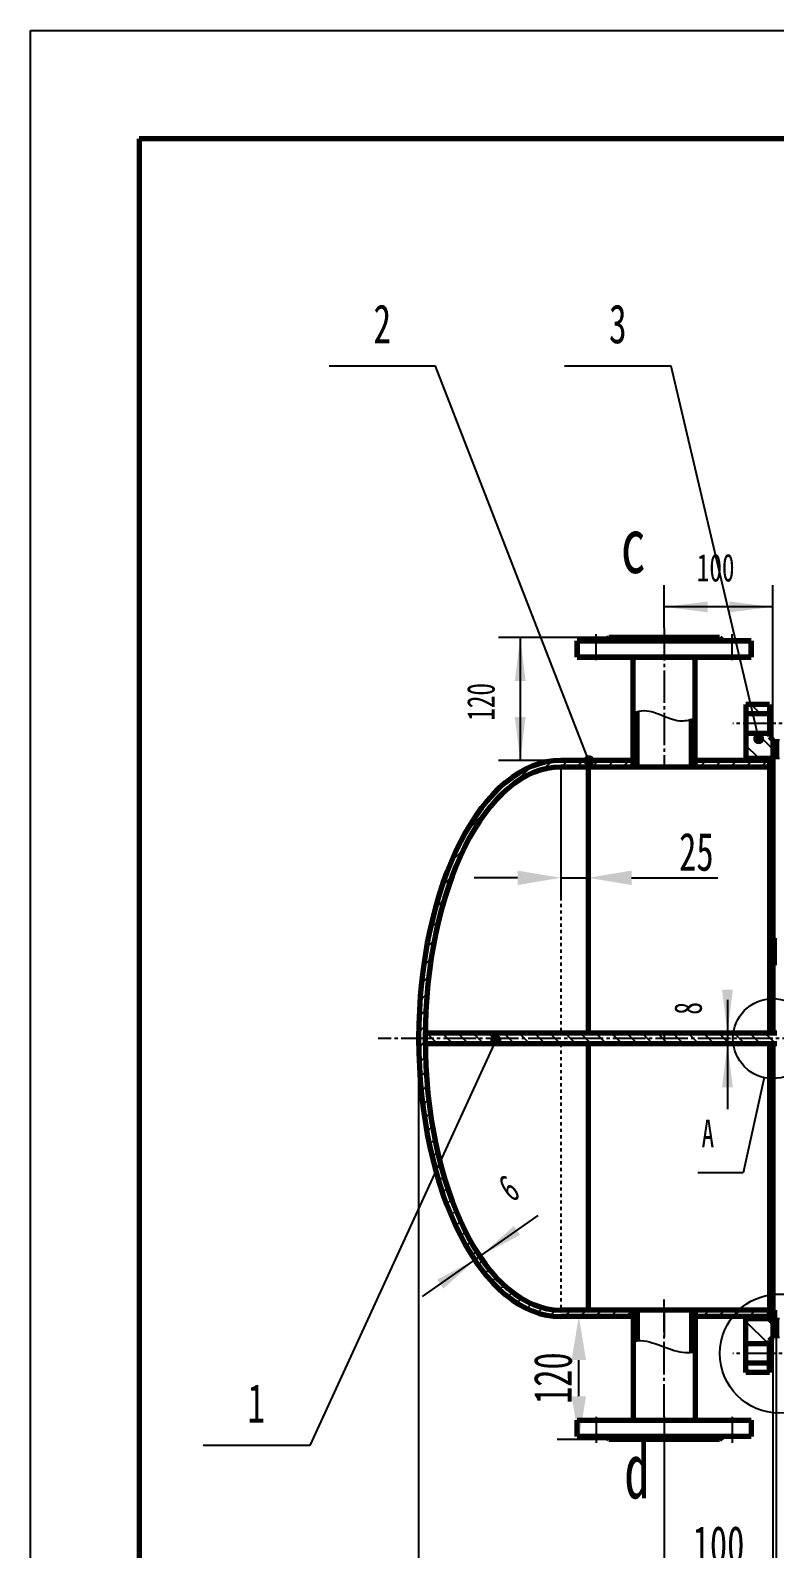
# Model space of a CAD drawing. Header units: millimetres. Extents: x -2970 to 2970, y -2100 to 2100.
# Drawn here: x -2970 to -2285, y 702 to 2100 of the extents above; entities that cross this region are included whole.
import ezdxf

# ---------------------------------------------------------------- set-up
doc = ezdxf.new("R2010")
doc.units = ezdxf.units.MM
doc.linetypes.add('EB_DASH', pattern=[6, 3, -3])
doc.linetypes.add('EB_DASHDOT', pattern=[39, 30, -3, 3, -3])
for name, color, linetype, lineweight in [('CAXA0', 7, 'Continuous', 40), ('CAXA1', 1, 'EB_DASHDOT', 25), ('CAXA3', 7, 'Continuous', 25), ('CAXA4', 3, 'Continuous', 25)]:
    doc.layers.add(name, color=color, linetype=linetype, lineweight=lineweight)
doc.styles.add('UserTxtStyle1', font='', dxfattribs={"width": 0.667})
doc.styles.add('UserTxtStyle11', font='', dxfattribs={"width": 0.667})
doc.styles.add('UserTxtStyle12', font='', dxfattribs={"width": 0.667})
doc.styles.add('UserTxtStyle15', font='', dxfattribs={"width": 0.667})
doc.styles.add('标准', font='', dxfattribs={"width": 0.667})
doc.styles.get('UserTxtStyle1').set_extended_font_data('FangSong_GB2312')
doc.styles.get('UserTxtStyle11').set_extended_font_data('FangSong_GB2312')
doc.styles.get('UserTxtStyle12').set_extended_font_data('FangSong_GB2312')
doc.styles.get('UserTxtStyle15').set_extended_font_data('SimSun')
doc.styles.get('标准').set_extended_font_data('FangSong_GB2312')
doc.dimstyles.new('标准', dxfattribs={"dimscale": 10, "dimtxt": 3.5, "dimasz": 4, "dimexe": 2, "dimexo": 0, "dimtad": 1, "dimdsep": 46, "dimtxsty": '标准', "dimcen": 0, "dimdle": 6, "dimaunit": 1, "dimazin": 2, "dimtfac": 1, "dimtdec": 3, "dimtmove": 0, "dimatfit": 3, "dimfxl": 0, "dimtolj": 1, "dimtzin": 0, "dimarcsym": 0})

# ---------------------------------------------------------------- blocks, each defined once
blk = doc.blocks.new('CAXBLOCK0', base_point=(2870, -2000))
at = {"layer": 'CAXA0', "color": 0, "linetype": 'Continuous', "lineweight": 25}
for p, q in [((-2970, -2100), (-2970, 2100)), ((-2970, 2100), (2970, 2100))]:
    blk.add_line(p, q, dxfattribs=at)
at = {"layer": 'CAXA0', "color": 0, "linetype": 'Continuous', "lineweight": 70}
for p, q in [((-2870, 2000), (-2870, -2000)), ((2870, 2000), (-2870, 2000))]:
    blk.add_line(p, q, dxfattribs=at)
blk = doc.blocks.new('*CAXBLOCK912')
at = {"layer": 'CAXA4', "color": 0, "linetype": 'Continuous', "lineweight": -2}
for p, q in [((-2286.7, 896.8), (-2286.7, 661.5)), ((-2386.7, 823.5), (-2386.7, 661.5)), ((-2326.7, 681.5), (-2346.7, 681.5))]:
    blk.add_line(p, q, dxfattribs=at)
at = {"layer": 'CAXA4', "color": 0, "linetype": 'Continuous'}
for points in [[(-2346.7, 688.2), (-2346.7, 674.9), (-2386.7, 681.5)], [(-2326.7, 688.2), (-2326.7, 674.9), (-2286.7, 681.5)]]:
    blk.add_solid(points, dxfattribs=at)
at = {"layer": 'Defpoints', "color": 0, "linetype": 'Continuous'}
for p in [(-2286.7, 896.8), (-2386.7, 823.5), (-2386.7, 681.5)]:
    blk.add_point(p, dxfattribs=at)
at = {"layer": 'CAXA4', "color": 0, "linetype": 'Continuous', "lineweight": 25, "insert": (-2336.7, 705.3), "char_height": 35, "attachment_point": 5, "style": '标准'}
blk.add_mtext('\\A1;\\fFangSong_GB2312;100', dxfattribs=at)
blk = doc.blocks.new('*CAXBLOCK1922')
at = {"layer": 'CAXA0', "linetype": 'Continuous', "lineweight": 25}
for points in [[(-2386.7, 1569.2), (-2346.7, 1574.2), (-2346.7, 1564.2)], [(-2286.7, 1569.2), (-2326.7, 1574.2), (-2326.7, 1564.2)]]:
    blk.add_hatch(color=0, dxfattribs=at).paths.add_polyline_path(points, flags=0)
at = {"layer": 'CAXA0', "color": 0, "linetype": 'Continuous', "lineweight": 25}
for p, q in [((-2386.7, 1549.8), (-2386.7, 1589.2)), ((-2286.7, 1446.8), (-2286.7, 1589.2)), ((-2286.7, 1569.2), (-2386.7, 1569.2))]:
    blk.add_line(p, q, dxfattribs=at)
at = {"layer": 'CAXA0', "color": 0, "linetype": 'Continuous', "lineweight": 25, "insert": (-2356.7, 1618.1), "char_height": 25.5, "attachment_point": 1, "style": '标准'}
blk.add_mtext('\\fFangSong_GB2312|b0|i0|p34;100', dxfattribs=at)
blk = doc.blocks.new('*CAXBLOCK2124')
at = {"layer": 'CAXA4', "color": 0, "linetype": 'Continuous', "lineweight": -2}
for p, q in [((-2415.2, 915.8), (-2485.3, 915.8)), ((-2465.3, 842.5), (-2465.3, 875.8)), ((-2335.7, 802.5), (-2485.3, 802.5))]:
    blk.add_line(p, q, dxfattribs=at)
at = {"layer": 'CAXA4', "color": 0, "linetype": 'Continuous'}
for points in [[(-2471.9, 875.8), (-2458.6, 875.8), (-2465.3, 915.8)], [(-2471.9, 842.5), (-2458.6, 842.5), (-2465.3, 802.5)]]:
    blk.add_solid(points, dxfattribs=at)
at = {"layer": 'Defpoints', "color": 0, "linetype": 'Continuous'}
for p in [(-2465.3, 915.8), (-2415.2, 915.8), (-2335.7, 802.5)]:
    blk.add_point(p, dxfattribs=at)
at = {"layer": 'CAXA4', "color": 0, "linetype": 'Continuous', "lineweight": 25, "insert": (-2489, 859.1), "char_height": 35, "attachment_point": 5, "rotation": 90, "style": '标准'}
blk.add_mtext('\\A1;\\fFangSong_GB2312;120', dxfattribs=at)
blk = doc.blocks.new('*CAXBLOCK2225')
at = {"layer": 'CAXA4', "color": 0, "linetype": 'Continuous', "lineweight": -2}
for p, q in [((-2456.7, 1427.8), (-2456.7, 1299.8)), ((-2481.7, 1421.8), (-2481.7, 1299.8)), ((-2521.7, 1319.8), (-2561.7, 1319.8)), ((-2481.7, 1319.8), (-2456.7, 1319.8)), ((-2416.7, 1319.8), (-2337.4, 1319.8))]:
    blk.add_line(p, q, dxfattribs=at)
at = {"layer": 'CAXA4', "color": 0, "linetype": 'Continuous'}
for points in [[(-2521.7, 1326.4), (-2521.7, 1313.1), (-2481.7, 1319.8)], [(-2416.7, 1326.4), (-2416.7, 1313.1), (-2456.7, 1319.8)]]:
    blk.add_solid(points, dxfattribs=at)
at = {"layer": 'Defpoints', "color": 0, "linetype": 'Continuous'}
for p in [(-2456.7, 1427.8), (-2481.7, 1421.8), (-2456.7, 1319.8)]:
    blk.add_point(p, dxfattribs=at)
at = {"layer": 'CAXA4', "color": 0, "linetype": 'Continuous', "lineweight": 25, "insert": (-2357.1, 1343.5), "char_height": 35, "attachment_point": 5, "style": '标准'}
blk.add_mtext('\\A1;\\fFangSong_GB2312;25', dxfattribs=at)
blk = doc.blocks.new('CAXBLOCK30', base_point=(-2811, 797))
at = {"layer": 'CAXA0', "linetype": 'Continuous', "lineweight": 25}
blk.add_hatch(color=0, dxfattribs=at).paths.add_polyline_path([(-2536.7, 1170.3), (-2536.7, 1171.1), (-2536.9, 1171.9), (-2537.2, 1172.6), (-2537.6, 1173.3), (-2538.1, 1173.9), (-2538.7, 1174.4), (-2539.4, 1174.8), (-2540.1, 1175.1), (-2540.9, 1175.3), (-2541.7, 1175.3), (-2542.5, 1175.3), (-2543.2, 1175.1), (-2543.9, 1174.8), (-2544.6, 1174.4), (-2545.2, 1173.9), (-2545.7, 1173.3), (-2546.1, 1172.6), (-2546.4, 1171.9), (-2546.6, 1171.1), (-2546.7, 1170.3), (-2546.6, 1169.6), (-2546.4, 1168.8), (-2546.1, 1168.1), (-2545.7, 1167.4), (-2545.2, 1166.8), (-2544.6, 1166.3), (-2543.9, 1165.9), (-2543.2, 1165.6), (-2542.5, 1165.4), (-2541.7, 1165.3), (-2540.9, 1165.4), (-2540.1, 1165.6), (-2539.4, 1165.9), (-2538.7, 1166.3), (-2538.1, 1166.8), (-2537.6, 1167.4), (-2537.2, 1168.1), (-2536.9, 1168.8), (-2536.7, 1169.6)], flags=0)
at = {"layer": 'CAXA0', "color": 0, "linetype": 'Continuous', "lineweight": 25}
for p, q in [((-2541.7, 1170.3), (-2713, 797)), ((-2713, 797), (-2811, 797))]:
    blk.add_line(p, q, dxfattribs=at)
at = {"layer": 'CAXA0', "color": 0, "linetype": 'Continuous', "lineweight": 25, "insert": (-2770.2, 853.9), "char_height": 35.8, "attachment_point": 1, "style": 'UserTxtStyle1'}
blk.add_mtext('\\fFangSong_GB2312|b0|i0|p34;1', dxfattribs=at)
blk = doc.blocks.new('CAXBLOCK29', base_point=(-2541.7, 1170.3))
at = {"layer": 'CAXA0', "color": 0, "linetype": 'ByBlock', "lineweight": -2}
blk.add_blockref('CAXBLOCK30', (-2811, 797), dxfattribs=at)
blk = doc.blocks.new('CAXBLOCK32', base_point=(-2695.1, 1790.8))
at = {"layer": 'CAXA0', "linetype": 'Continuous', "lineweight": 25}
blk.add_hatch(color=0, dxfattribs=at).paths.add_polyline_path([(-2451, 1427.6), (-2451, 1428.4), (-2451.2, 1429.2), (-2451.5, 1429.9), (-2451.9, 1430.6), (-2452.4, 1431.2), (-2453, 1431.7), (-2453.7, 1432.1), (-2454.4, 1432.4), (-2455.2, 1432.6), (-2456, 1432.6), (-2456.8, 1432.6), (-2457.5, 1432.4), (-2458.2, 1432.1), (-2458.9, 1431.7), (-2459.5, 1431.2), (-2460, 1430.6), (-2460.4, 1429.9), (-2460.7, 1429.2), (-2460.9, 1428.4), (-2461, 1427.6), (-2460.9, 1426.8), (-2460.7, 1426.1), (-2460.4, 1425.3), (-2460, 1424.7), (-2459.5, 1424.1), (-2458.9, 1423.6), (-2458.2, 1423.2), (-2457.5, 1422.9), (-2456.8, 1422.7), (-2456, 1422.6), (-2455.2, 1422.7), (-2454.4, 1422.9), (-2453.7, 1423.2), (-2453, 1423.6), (-2452.4, 1424.1), (-2451.9, 1424.7), (-2451.5, 1425.3), (-2451.2, 1426.1), (-2451, 1426.8)], flags=0)
at = {"layer": 'CAXA0', "color": 0, "linetype": 'Continuous', "lineweight": 25}
for p, q in [((-2597.1, 1790.8), (-2695.1, 1790.8)), ((-2456, 1427.6), (-2597.1, 1790.8))]:
    blk.add_line(p, q, dxfattribs=at)
at = {"layer": 'CAXA0', "color": 0, "linetype": 'Continuous', "lineweight": 25, "insert": (-2654.3, 1847.7), "char_height": 35.8, "attachment_point": 1, "style": 'UserTxtStyle1'}
blk.add_mtext('\\fFangSong_GB2312|b0|i0|p34;2', dxfattribs=at)
blk = doc.blocks.new('CAXBLOCK31', base_point=(-2456, 1427.6))
at = {"layer": 'CAXA0', "color": 0, "linetype": 'ByBlock', "lineweight": -2}
blk.add_blockref('CAXBLOCK32', (-2695.1, 1790.8), dxfattribs=at)
blk = doc.blocks.new('CAXBLOCK34', base_point=(-2478.4, 1790.8))
at = {"layer": 'CAXA0', "linetype": 'Continuous', "lineweight": 25}
blk.add_hatch(color=0, dxfattribs=at).paths.add_polyline_path([(-2294.7, 1447.8), (-2294.8, 1448.6), (-2295, 1449.3), (-2295.3, 1450.1), (-2295.7, 1450.7), (-2296.2, 1451.3), (-2296.8, 1451.8), (-2297.4, 1452.3), (-2298.2, 1452.6), (-2298.9, 1452.7), (-2299.7, 1452.8), (-2300.5, 1452.7), (-2301.3, 1452.6), (-2302, 1452.3), (-2302.7, 1451.8), (-2303.3, 1451.3), (-2303.8, 1450.7), (-2304.2, 1450.1), (-2304.5, 1449.3), (-2304.7, 1448.6), (-2304.7, 1447.8), (-2304.7, 1447), (-2304.5, 1446.3), (-2304.2, 1445.5), (-2303.8, 1444.9), (-2303.3, 1444.3), (-2302.7, 1443.8), (-2302, 1443.3), (-2301.3, 1443), (-2300.5, 1442.9), (-2299.7, 1442.8), (-2298.9, 1442.9), (-2298.2, 1443), (-2297.4, 1443.3), (-2296.8, 1443.8), (-2296.2, 1444.3), (-2295.7, 1444.9), (-2295.3, 1445.5), (-2295, 1446.3), (-2294.8, 1447)], flags=0)
at = {"layer": 'CAXA0', "color": 0, "linetype": 'Continuous', "lineweight": 25}
for p, q in [((-2380.4, 1790.8), (-2478.4, 1790.8)), ((-2299.7, 1447.8), (-2380.4, 1790.8))]:
    blk.add_line(p, q, dxfattribs=at)
at = {"layer": 'CAXA0', "color": 0, "linetype": 'Continuous', "lineweight": 25, "insert": (-2437.5, 1847.7), "char_height": 35.8, "attachment_point": 1, "style": 'UserTxtStyle1'}
blk.add_mtext('\\fFangSong_GB2312|b0|i0|p34;3', dxfattribs=at)
blk = doc.blocks.new('CAXBLOCK33', base_point=(-2299.7, 1447.8))
at = {"layer": 'CAXA0', "color": 0, "linetype": 'ByBlock', "lineweight": -2}
blk.add_blockref('CAXBLOCK34', (-2478.4, 1790.8), dxfattribs=at)
blk = doc.blocks.new('CAXBLOCK51')
at = {"layer": 'CAXA0', "linetype": 'Continuous', "lineweight": 25}
for p, q in [((-2294.6, 1135.8), (-2314, 1048.3)), ((-2314, 1048.3), (-2355.7, 1048.3))]:
    blk.add_line(p, q, dxfattribs=at)
blk.add_circle((-2286.7, 1171.8), 36.8, dxfattribs=at)
at = {"layer": 'CAXA0', "linetype": 'Continuous', "lineweight": 25, "insert": (-2352.3, 1097.2), "char_height": 25.5, "attachment_point": 1, "style": '标准'}
blk.add_mtext('\\fFangSong_GB2312|b0|i0|p34;A', dxfattribs=at)
blk = doc.blocks.new('CAXBLOCK52')
at = {"layer": 'CAXA0', "linetype": 'Continuous', "lineweight": 25}
for p, q in [((-2228.8, 863.9), (-2212.1, 858.2)), ((-2212.1, 858.2), (-2172.1, 858.2))]:
    blk.add_line(p, q, dxfattribs=at)
blk.add_circle((-2280.7, 881.8), 54.8, dxfattribs=at)
at = {"layer": 'CAXA0', "linetype": 'Continuous', "lineweight": 25, "insert": (-2186.3, 907.2), "char_height": 25.5, "attachment_point": 1, "style": '标准'}
blk.add_mtext('\\fFangSong_GB2312|b0|i0|p34;B', dxfattribs=at)
blk = doc.blocks.new('CAXBLOCK67', base_point=(-2298.3, 1485.6))
at = {"layer": 'CAXA0', "color": 0, "linetype": 'Continuous', "lineweight": 25}
for p, q in [((-2298.1, 1470.8), (-2306.6, 1479.3)), ((-2299.5, 1429.8), (-2311.7, 1441.9)), ((-2286.7, 1438.2), (-2301.3, 1452.8)), ((-2290.8, 890.8), (-2311.7, 911.6)), ((-2286.7, 907.8), (-2292.6, 913.8)), ((-2306.8, 864.3), (-2311.7, 869.2)), ((-2289.7, 868.4), (-2294.1, 872.8))]:
    blk.add_line(p, q, dxfattribs=at)
blk = doc.blocks.new('CAXBLOCK68', base_point=(-2387.3, 1150.1))
at = {"layer": 'CAXA0', "color": 0, "linetype": 'Continuous', "lineweight": 25}
for p, q in [((-2600.1, 1171.8), (-2605.1, 1176.8)), ((-2586, 1171.8), (-2591, 1176.8)), ((-2571.8, 1171.8), (-2576.8, 1176.8)), ((-2557.7, 1171.8), (-2562.7, 1176.8)), ((-2543.6, 1171.8), (-2548.6, 1176.8)), ((-2529.4, 1171.8), (-2534.4, 1176.8)), ((-2515.3, 1171.8), (-2520.3, 1176.8)), ((-2501.1, 1171.8), (-2506.1, 1176.8)), ((-2487, 1171.8), (-2492, 1176.8)), ((-2472.8, 1171.8), (-2477.8, 1176.8)), ((-2458.7, 1171.8), (-2463.7, 1176.8)), ((-2444.6, 1171.8), (-2449.6, 1176.8)), ((-2430.4, 1171.8), (-2435.4, 1176.8)), ((-2416.3, 1171.8), (-2421.3, 1176.8)), ((-2402.1, 1171.8), (-2407.1, 1176.8)), ((-2388, 1171.8), (-2393, 1176.8)), ((-2373.9, 1171.8), (-2378.9, 1176.8)), ((-2359.7, 1171.8), (-2364.7, 1176.8)), ((-2345.6, 1171.8), (-2350.6, 1176.8)), ((-2331.4, 1171.8), (-2336.4, 1176.8)), ((-2317.3, 1171.8), (-2322.3, 1176.8)), ((-2303.1, 1171.8), (-2308.1, 1176.8)), ((-2289, 1171.8), (-2294, 1176.8)), ((-2595.1, 1166.8), (-2600.1, 1171.8)), ((-2581, 1166.8), (-2586, 1171.8)), ((-2566.8, 1166.8), (-2571.8, 1171.8)), ((-2552.7, 1166.8), (-2557.7, 1171.8)), ((-2538.6, 1166.8), (-2543.6, 1171.8)), ((-2524.4, 1166.8), (-2529.4, 1171.8)), ((-2510.3, 1166.8), (-2515.3, 1171.8)), ((-2496.1, 1166.8), (-2501.1, 1171.8)), ((-2482, 1166.8), (-2487, 1171.8)), ((-2467.8, 1166.8), (-2472.8, 1171.8)), ((-2453.7, 1166.8), (-2458.7, 1171.8)), ((-2439.6, 1166.8), (-2444.6, 1171.8)), ((-2425.4, 1166.8), (-2430.4, 1171.8)), ((-2411.3, 1166.8), (-2416.3, 1171.8)), ((-2397.1, 1166.8), (-2402.1, 1171.8)), ((-2386.7, 1170.5), (-2388, 1171.8)), ((-2383, 1166.8), (-2386.7, 1170.5)), ((-2368.9, 1166.8), (-2373.9, 1171.8)), ((-2354.7, 1166.8), (-2359.7, 1171.8)), ((-2340.6, 1166.8), (-2345.6, 1171.8)), ((-2326.4, 1166.8), (-2331.4, 1171.8)), ((-2312.3, 1166.8), (-2317.3, 1171.8)), ((-2298.1, 1166.8), (-2303.1, 1171.8)), ((-2284, 1166.8), (-2289, 1171.8))]:
    blk.add_line(p, q, dxfattribs=at)
blk = doc.blocks.new('CAXBLOCK69', base_point=(-2541.7, 901.1))
at = {"layer": 'CAXA0', "color": 0, "linetype": 'Continuous', "lineweight": 25}
for p, q in [((-2497.7, 1419.7), (-2490.2, 1427.2)), ((-2481.5, 1421.8), (-2475.5, 1427.8)), ((-2467.3, 1421.8), (-2461.3, 1427.8)), ((-2453.2, 1421.8), (-2447.2, 1427.8)), ((-2439, 1421.8), (-2433, 1427.8)), ((-2424.9, 1421.8), (-2418.9, 1427.8)), ((-2354.2, 1421.8), (-2348.2, 1427.8)), ((-2340, 1421.8), (-2334, 1427.8)), ((-2325.9, 1421.8), (-2319.9, 1427.8)), ((-2311.8, 1421.8), (-2305.8, 1427.8)), ((-2297.6, 1421.8), (-2291.6, 1427.8)), ((-2526.2, 1405.3), (-2509.7, 1421.8)), ((-2569, 1362.6), (-2548.3, 1383.2)), ((-2582.7, 1334.7), (-2571.2, 1346.2)), ((-2591.3, 1311.9), (-2581.8, 1321.4)), ((-2597.4, 1291.7), (-2588.9, 1300.2)), ((-2602, 1272.9), (-2594.2, 1280.8)), ((-2605.5, 1255.3), (-2598.1, 1262.7)), ((-2608.1, 1238.5), (-2601.1, 1245.6)), ((-2610.1, 1222.4), (-2603.3, 1229.2)), ((-2611.4, 1206.9), (-2604.9, 1213.4)), ((-2612.3, 1192), (-2606, 1198.3)), ((-2612.6, 1177.4), (-2606.5, 1183.6)), ((-2612.6, 1163.3), (-2606.7, 1169.3)), ((-2612.2, 1149.6), (-2606.4, 1155.4)), ((-2611.4, 1136.3), (-2605.8, 1141.9)), ((-2610.3, 1123.2), (-2604.8, 1128.7)), ((-2608.9, 1110.5), (-2603.5, 1115.9)), ((-2607.1, 1098.1), (-2601.9, 1103.3)), ((-2605.1, 1086), (-2600, 1091.1)), ((-2602.8, 1074.2), (-2597.8, 1079.2)), ((-2600.2, 1062.6), (-2595.3, 1067.5)), ((-2597.3, 1051.4), (-2592.5, 1056.2)), ((-2594.1, 1040.4), (-2589.4, 1045.1)), ((-2590.6, 1029.8), (-2586.1, 1034.3)), ((-2586.9, 1019.4), (-2582.4, 1023.8)), ((-2582.9, 1009.2), (-2578.5, 1013.6)), ((-2578.5, 999.4), (-2574.2, 1003.8)), ((-2573.9, 990), (-2569.6, 994.2)), ((-2568.9, 980.8), (-2564.7, 985)), ((-2563.6, 972), (-2559.4, 976.1)), ((-2557.8, 963.5), (-2553.8, 967.6)), ((-2551.7, 955.5), (-2547.7, 959.6)), ((-2545.2, 947.9), (-2541.1, 952)), ((-2538.1, 940.8), (-2534.1, 944.9)), ((-2530.5, 934.3), (-2526.4, 938.4)), ((-2522.3, 928.4), (-2518, 932.6)), ((-2513.2, 923.4), (-2508.8, 927.8)), ((-2503.1, 919.3), (-2498.3, 924.1)), ((-2491.7, 916.6), (-2486.3, 922)), ((-2478.3, 915.8), (-2472.3, 921.8)), ((-2464.2, 915.8), (-2458.2, 921.8)), ((-2450.1, 915.8), (-2444.1, 921.8)), ((-2435.9, 915.8), (-2429.9, 921.8)), ((-2421.8, 915.8), (-2415.8, 921.8)), ((-2351.1, 915.8), (-2345.1, 921.8)), ((-2336.9, 915.8), (-2330.9, 921.8)), ((-2322.8, 915.8), (-2316.8, 921.8)), ((-2308.6, 915.8), (-2302.6, 921.8)), ((-2294.5, 915.8), (-2289.7, 920.6))]:
    blk.add_line(p, q, dxfattribs=at)
blk = doc.blocks.new('CAXBLOCK74', base_point=(-2392.2, 1452.1))
at = {"layer": 'CAXA0', "color": 0, "linetype": 'Continuous', "lineweight": 25}
for p, q in [((-2415.2, 1459.8), (-2411.7, 1463.3)), ((-2361.7, 1456.7), (-2358.2, 1460.2)), ((-2415.2, 1445.6), (-2411.7, 1449.1)), ((-2361.7, 1442.5), (-2358.2, 1446)), ((-2415.2, 1431.5), (-2411.7, 1435)), ((-2361.7, 1428.4), (-2358.2, 1431.9))]:
    blk.add_line(p, q, dxfattribs=at)
blk = doc.blocks.new('CAXBLOCK75', base_point=(-2394, 906.2))
at = {"layer": 'CAXA0', "color": 0, "linetype": 'Continuous', "lineweight": 25}
for p, q in [((-2415.2, 908.2), (-2411.7, 911.7)), ((-2361.7, 919.3), (-2359.2, 921.8)), ((-2361.7, 905.1), (-2358.2, 908.6)), ((-2415.2, 894.1), (-2411.7, 897.6)), ((-2361.7, 891), (-2358.2, 894.5))]:
    blk.add_line(p, q, dxfattribs=at)
blk = doc.blocks.new('*CAXBLOCK8992')
at = {"layer": 'CAXA4', "linetype": 'Continuous', "lineweight": 25}
for points in [[(-2286.7, 415.8), (-2326.7, 410.8), (-2326.7, 420.8)], [(-2283.7, 415.8), (-2243.7, 410.8), (-2243.7, 420.8)]]:
    blk.add_hatch(color=0, dxfattribs=at).paths.add_polyline_path(points, flags=0)
at = {"layer": 'CAXA4', "color": 0, "linetype": 'Continuous', "lineweight": 25}
for p, q in [((-2283.7, 921.8), (-2283.7, 395.8)), ((-2286.7, 896.8), (-2286.7, 395.8)), ((-2346.7, 415.8), (-2250, 415.8))]:
    blk.add_line(p, q, dxfattribs=at)
at = {"layer": 'CAXA4', "color": 0, "linetype": 'Continuous', "lineweight": 25, "insert": (-2263.5, 464.8), "char_height": 25.5, "attachment_point": 1, "style": 'UserTxtStyle11'}
blk.add_mtext('\\fFangSong_GB2312|b0|i0|p34;3', dxfattribs=at)
blk = doc.blocks.new('*CAXBLOCK9093')
at = {"layer": 'CAXA4', "color": 0, "linetype": 'Continuous', "lineweight": -2}
for p, q in [((-2612.7, 1171.8), (-2612.7, 449.3)), ((-2286.7, 896.8), (-2286.7, 449.3)), ((-2326.7, 469.3), (-2572.7, 469.3))]:
    blk.add_line(p, q, dxfattribs=at)
at = {"layer": 'CAXA4', "color": 0, "linetype": 'Continuous'}
for points in [[(-2572.7, 476), (-2572.7, 462.7), (-2612.7, 469.3)], [(-2326.7, 476), (-2326.7, 462.7), (-2286.7, 469.3)]]:
    blk.add_solid(points, dxfattribs=at)
at = {"layer": 'Defpoints', "color": 0, "linetype": 'Continuous'}
for p in [(-2612.7, 1171.8), (-2286.7, 896.8), (-2612.7, 469.3)]:
    blk.add_point(p, dxfattribs=at)
at = {"layer": 'CAXA4', "color": 0, "linetype": 'Continuous', "lineweight": 25, "insert": (-2449.7, 493.1), "char_height": 35, "attachment_point": 5, "style": '标准'}
blk.add_mtext('\\A1;{\\fFangSong_GB2312|b0|i0|c134|p0;400}', dxfattribs=at)
blk = doc.blocks.new('*CAXBLOCK9497')
at = {"layer": 'CAXA4', "linetype": 'Continuous', "lineweight": 25}
for points in [[(-2328.5, 1176.8), (-2333.5, 1216.8), (-2323.5, 1216.8)], [(-2328.5, 1166.8), (-2333.5, 1126.8), (-2323.5, 1126.8)]]:
    blk.add_hatch(color=0, dxfattribs=at).paths.add_polyline_path(points, flags=0)
at = {"layer": 'CAXA4', "color": 0, "linetype": 'Continuous', "lineweight": 25}
for p, q in [((-2328.5, 1207.4), (-2328.5, 1106.8)), ((-2283.1, 1176.8), (-2348.5, 1176.8)), ((-2283.1, 1166.8), (-2348.5, 1166.8))]:
    blk.add_line(p, q, dxfattribs=at)
at = {"layer": 'CAXA4', "color": 0, "linetype": 'Continuous', "lineweight": 25, "insert": (-2377.5, 1193.8), "char_height": 25.5, "attachment_point": 1, "rotation": 90, "style": 'UserTxtStyle11'}
blk.add_mtext('\\fFangSong_GB2312|b0|i0|p34;8', dxfattribs=at)
blk = doc.blocks.new('*CAXBLOCK119122')
at = {"layer": 'CAXA4', "linetype": 'Continuous', "lineweight": 25}
for points in [[(-2555, 972.2), (-2519.3, 991), (-2525.1, 999.2)], [(-2560, 968.6), (-2589.9, 941.6), (-2595.6, 949.8)]]:
    blk.add_hatch(color=0, dxfattribs=at).paths.add_polyline_path(points, flags=0)
at = {"layer": 'CAXA4', "color": 0, "linetype": 'Continuous', "lineweight": 25}
for p, q in [((-2609.2, 934.2), (-2502.7, 1008.8)), ((-2572.7, 986.7), (-2548.5, 952.2)), ((-2567.6, 990.2), (-2543.5, 955.8))]:
    blk.add_line(p, q, dxfattribs=at)
at = {"layer": 'CAXA4', "color": 0, "linetype": 'Continuous', "lineweight": 25, "insert": (-2541.8, 1041.2), "char_height": 25.5, "attachment_point": 1, "rotation": 35.0162, "style": 'UserTxtStyle15'}
blk.add_mtext('\\fSimSun|b0|i0|p34;6', dxfattribs=at)
blk = doc.blocks.new('*CAXBLOCK120123')
at = {"layer": 'CAXA4', "linetype": 'Continuous', "lineweight": 25}
for points in [[(-2519.2, 1541), (-2524.2, 1501), (-2514.2, 1501)], [(-2519.2, 1427.8), (-2524.2, 1467.8), (-2514.2, 1467.8)]]:
    blk.add_hatch(color=0, dxfattribs=at).paths.add_polyline_path(points, flags=0)
at = {"layer": 'CAXA4', "color": 0, "linetype": 'Continuous', "lineweight": 25}
for p, q in [((-2437.7, 1541), (-2539.2, 1541)), ((-2519.2, 1541), (-2519.2, 1427.8)), ((-2415.2, 1427.8), (-2539.2, 1427.8))]:
    blk.add_line(p, q, dxfattribs=at)
at = {"layer": 'CAXA4', "color": 0, "linetype": 'Continuous', "lineweight": 25, "insert": (-2568.2, 1464.4), "char_height": 25.5, "attachment_point": 1, "rotation": 90, "style": '标准'}
blk.add_mtext('\\fFangSong_GB2312|b0|i0|p34;120', dxfattribs=at)

msp = doc.modelspace()

# ---------------------------------------------------------------- hatches: boundary and pattern name
at = {"layer": 'CAXA0', "linetype": 'Continuous', "lineweight": 25}
for points in [[(-2286.684, 1429.772), (-2280.684, 1429.772), (-2280.684, 1446.772), (-2286.684, 1446.772)], [(-2311.684, 1429.772), (-2311.684, 1427.772), (-2313.988, 1427.772)], [(-2289.684, 1427.772), (-2288.226, 1429.772), (-2289.684, 1429.772), (-2290.561, 1429.772)], [(-2311.684, 913.772), (-2311.684, 915.772), (-2313.988, 915.772)], [(-2289.684, 915.772), (-2288.226, 913.772), (-2289.684, 913.772), (-2290.561, 913.772)], [(-2286.684, 913.772), (-2280.684, 913.772), (-2280.684, 896.772), (-2286.684, 896.772)]]:
    msp.add_hatch(color=256, dxfattribs=at).paths.add_polyline_path(points, flags=0)

# ---------------------------------------------------------------- linework, layer by layer
at = {"layer": 'CAXA0', "linetype": 'Continuous', "lineweight": 70}
for p, q in [((-2289.684, 1479.272), (-2311.684, 1479.272)), ((-2311.684, 1479.272), (-2311.684, 1427.772)), ((-2289.684, 1470.772), (-2311.684, 1470.772)), ((-2289.684, 1479.272), (-2289.684, 1449.772)), ((-2289.684, 1452.772), (-2311.684, 1452.772)), ((-2311.684, 1446.772), (-2311.684, 1427.772)), ((-2289.684, 1449.772), (-2286.684, 1446.772)), ((-2286.684, 1446.772), (-2286.684, 1176.772)), ((-2415.169, 1427.772), (-2481.684, 1427.772)), ((-2456.684, 1427.772), (-2456.684, 1176.772)), ((-2456.684, 1427.772), (-2456.684, 1176.772)), ((-2386.669, 1427.772), (-2386.698, 1427.772)), ((-2361.669, 1427.772), (-2361.698, 1427.772)), ((-2289.684, 1427.772), (-2358.198, 1427.772)), ((-2286.684, 1429.772), (-2311.684, 1429.772)), ((-2289.684, 1427.772), (-2290.561, 1429.772)), ((-2288.226, 1429.772), (-2289.684, 1427.772)), ((-2289.684, 1427.772), (-2289.684, 1176.772)), ((-2288.226, 1429.772), (-2288.226, 1176.772)), ((-2289.684, 1421.772), (-2481.684, 1421.772)), ((-2285.078, 1239.272), (-2285.078, 1264.272)), ((-2283.108, 1176.772), (-2606.659, 1176.772)), ((-2283.108, 1166.772), (-2606.659, 1166.772)), ((-2456.684, 1166.772), (-2456.684, 921.772)), ((-2456.684, 1166.772), (-2456.684, 921.772)), ((-2289.684, 1166.772), (-2289.684, 915.772)), ((-2288.226, 913.772), (-2288.226, 1166.772)), ((-2286.684, 1166.772), (-2286.684, 896.772)), ((-2289.684, 921.772), (-2481.684, 921.772)), ((-2415.198, 915.772), (-2481.684, 915.772)), ((-2386.684, 915.772), (-2386.698, 915.772)), ((-2289.684, 915.772), (-2358.198, 915.772)), ((-2311.684, 896.772), (-2311.684, 915.772)), ((-2311.684, 864.272), (-2311.684, 915.772)), ((-2286.684, 913.772), (-2311.684, 913.772)), ((-2289.684, 915.772), (-2290.561, 913.772)), ((-2288.226, 913.772), (-2289.684, 915.772)), ((-2289.684, 893.772), (-2286.684, 896.772)), ((-2289.684, 890.772), (-2311.684, 890.772)), ((-2289.684, 864.272), (-2289.684, 893.772)), ((-2289.684, 872.772), (-2311.684, 872.772)), ((-2289.684, 864.272), (-2311.684, 864.272))]:
    msp.add_line(p, q, dxfattribs=at)
at = {"layer": 'CAXA0', "linetype": 'EB_DASHDOT', "lineweight": 25}
for p, q in [((-2245.054, 1461.772), (-2323.669, 1461.772)), ((-2286.684, 1446.772), (-2280.684, 1446.772)), ((-2280.684, 1429.772), (-2286.684, 1429.772)), ((-1935.829, 1171.772), (-2649.838, 1171.772)), ((-2280.684, 913.772), (-2286.684, 913.772)), ((-2286.684, 896.772), (-2280.684, 896.772)), ((-2245.054, 881.772), (-2323.669, 881.772))]:
    msp.add_line(p, q, dxfattribs=at)
at = {"layer": 'CAXA0', "linetype": 'Continuous', "lineweight": 25}
for p, q in [((-2313.988, 1427.772), (-2311.684, 1429.772)), ((-2612.684, 1171.772), (-2612.684, 475.966)), ((-2313.988, 915.772), (-2311.684, 913.772))]:
    msp.add_line(p, q, dxfattribs=at)
at = {"layer": 'CAXA0', "linetype": 'EB_DASH', "lineweight": 25}
for p, q in [((-2481.684, 1421.772), (-2481.684, 1176.772)), ((-2481.684, 1166.772), (-2481.684, 921.772))]:
    msp.add_line(p, q, dxfattribs=at)
at = {"layer": 'CAXA0', "linetype": 'Continuous', "lineweight": 70}
for major_axis, ratio in [((0, 256), 0.51171875), ((0, 250), 0.5)]:
    msp.add_ellipse((-2481.684, 1171.772), major_axis=major_axis, ratio=ratio, start_param=0, end_param=3.14159265, dxfattribs=at)
at = {"layer": 'CAXA0', "linetype": 'Continuous', "lineweight": 25}
for points, knots in [([(-2415.198, 1471.682), (-2411.871, 1472.932), (-2402.381, 1474.991), (-2387.735, 1468.979), (-2372.394, 1462.683), (-2362.127, 1465.38), (-2358.198, 1467.127)], [0, 0, 0, 0, 10.49271148, 28.472818, 46.45292451, 59.15067236, 59.15067236, 59.15067236, 59.15067236]), ([(-2415.198, 893.256), (-2412.816, 893.615), (-2403.329, 894.209), (-2387.583, 888.229), (-2371.273, 882.034), (-2361.161, 882.933), (-2358.198, 883.507)], [0, 0, 0, 0, 7.1840455, 28.44770035, 49.7113552, 58.67647905, 58.67647905, 58.67647905, 58.67647905])]:
    msp.add_open_spline(points, degree=3, knots=knots, dxfattribs=at)
at = {"layer": 'CAXA1', "linetype": 'EB_DASHDOT', "lineweight": 25}
for p, q in [((-2449.198, 1520.022), (-2449.198, 1544.022)), ((-2386.684, 1549.791), (-2386.684, 1421.772)), ((-2324.198, 1520.022), (-2324.198, 1544.022)), ((-2386.684, 1176.772), (-2386.684, 1166.772)), ((-2386.684, 921.772), (-2386.684, 896.772))]:
    msp.add_line(p, q, dxfattribs=at)
at = {"layer": 'CAXA1', "linetype": 'Continuous', "lineweight": 25}
for p, q in [((-2324.169, 1520.022), (-2324.169, 1544.022)), ((-2449.198, 823.522), (-2449.198, 799.522)), ((-2324.198, 823.522), (-2324.198, 799.522))]:
    msp.add_line(p, q, dxfattribs=at)
at = {"layer": 'CAXA3', "linetype": 'Continuous', "lineweight": 70}
for p, q in [((-2306.698, 1538.022), (-2466.698, 1538.022)), ((-2466.698, 1538.022), (-2466.698, 1523.022)), ((-2466.669, 1538.022), (-2306.669, 1538.022)), ((-2466.669, 1523.022), (-2466.669, 1538.022)), ((-2437.698, 1541.022), (-2440.698, 1538.022)), ((-2437.669, 1541.022), (-2440.669, 1538.022)), ((-2335.698, 1541.022), (-2437.698, 1541.022)), ((-2437.669, 1541.022), (-2335.669, 1541.022)), ((-2335.698, 1541.022), (-2332.698, 1538.022)), ((-2335.669, 1541.022), (-2332.669, 1538.022)), ((-2306.698, 1523.022), (-2306.698, 1538.022)), ((-2306.669, 1538.022), (-2306.669, 1523.022)), ((-2466.698, 1523.022), (-2306.698, 1523.022)), ((-2306.669, 1523.022), (-2466.669, 1523.022)), ((-2415.198, 1421.772), (-2415.198, 1523.022)), ((-2415.169, 1421.772), (-2415.169, 1523.022)), ((-2358.198, 1421.772), (-2358.198, 1523.022)), ((-2358.169, 1427.772), (-2358.169, 1523.022)), ((-2411.669, 1421.772), (-2411.669, 1472.797)), ((-2361.698, 1421.772), (-2361.698, 1465.775)), ((-2361.669, 1421.772), (-2361.669, 1459.002)), ((-2415.198, 921.772), (-2415.198, 820.522)), ((-2411.698, 921.772), (-2411.698, 893.627)), ((-2361.698, 921.772), (-2361.698, 882.979)), ((-2358.198, 921.772), (-2358.198, 820.522)), ((-2466.698, 805.522), (-2466.698, 820.522)), ((-2466.698, 820.522), (-2306.698, 820.522)), ((-2306.698, 820.522), (-2306.698, 805.522)), ((-2306.698, 805.522), (-2466.698, 805.522)), ((-2437.698, 802.522), (-2440.698, 805.522)), ((-2335.698, 802.522), (-2437.698, 802.522)), ((-2335.698, 802.522), (-2332.698, 805.522))]:
    msp.add_line(p, q, dxfattribs=at)
at = {"layer": 'CAXA3', "linetype": 'EB_DASHDOT', "lineweight": 25}
msp.add_line((-2386.698, 823.522), (-2386.698, 934.3), dxfattribs=at)

# ---------------------------------------------------------------- block references
at = {"layer": 'CAXA0', "linetype": 'Continuous', "lineweight": 70}
msp.add_blockref('CAXBLOCK0', (2870, -2000), dxfattribs=at)
at = {"layer": 'CAXA0', "linetype": 'Continuous', "lineweight": 25}
for name, p in [('CAXBLOCK31', (-2455.979, 1427.619)), ('CAXBLOCK33', (-2299.72, 1447.797)), ('CAXBLOCK51', (0, 0)), ('CAXBLOCK29', (-2541.669, 1170.342)), ('CAXBLOCK52', (0, 0))]:
    msp.add_blockref(name, p, dxfattribs=at)
at = {"layer": 'CAXA0', "linetype": 'EB_DASHDOT', "lineweight": 25}
for name, p in [('CAXBLOCK67', (-2298.339, 1485.599)), ('CAXBLOCK74', (-2392.204, 1452.132)), ('CAXBLOCK69', (-2541.728, 901.052)), ('CAXBLOCK68', (-2387.304, 1150.106)), ('CAXBLOCK75', (-2394.044, 906.217))]:
    msp.add_blockref(name, p, dxfattribs=at)

# ---------------------------------------------------------------- texts
at = {"layer": 'CAXA4', "linetype": 'Continuous', "lineweight": 25, "char_height": 51.1, "attachment_point": 1, "style": 'UserTxtStyle12'}
for s, insert in [('\\fFangSong_GB2312|b0|i0|p34;c', (-2426.75, 1651.518)), ('\\fFangSong_GB2312|b0|i0|p34;d', (-2423.462, 799.633))]:
    msp.add_mtext(s, dxfattribs=dict(at, insert=insert))

# ---------------------------------------------------------------- dimensions: what is measured, and where the dimension line sits
at = {"layer": 'CAXA0', "linetype": 'Continuous', "lineweight": 25}
dim = msp.add_linear_dim(base=(-2371.966, 1569.169), p1=(-2286.684, 1446.772), p2=(-2386.684, 1549.791), text='\\fFangSong_GB2312;100', dimstyle='标准', dxfattribs=at)
dim.commit()
dim.dimension.update_dxf_attribs({"geometry": '*CAXBLOCK1922', "text_midpoint": (-2336.684, 1600.669)})
at = {"layer": 'CAXA4', "linetype": 'Continuous', "lineweight": 25}
for base, p1, p2, angle, text, picture, middle in [((-2519.186, 1479.272), (-2437.669, 1541.022), (-2415.169, 1427.772), 90, '\\fFangSong_GB2312;120', '*CAXBLOCK120123', (-2550.686, 1484.397)), ((-2328.494, 1199.788), (-2283.108, 1176.772), (-2283.108, 1166.772), 270, '\\fFangSong_GB2312;8', '*CAXBLOCK9497', (-2359.994, 1199.788)), ((-2465.257, 915.772), (-2335.698, 802.522), (-2415.198, 915.772), 270, '\\fFangSong_GB2312;120', '*CAXBLOCK2124', (-2489.007, 859.147))]:
    dim = msp.add_linear_dim(base=base, p1=p1, p2=p2, angle=angle, text=text, dimstyle='标准', dxfattribs=at)
    dim.commit()
    dim.dimension.update_dxf_attribs({"geometry": picture, "text_midpoint": middle})
for base, p1, p2, text, picture, middle in [((-2456.684, 1319.773), (-2481.684, 1421.772), (-2456.684, 1427.772), '\\fFangSong_GB2312;25', '*CAXBLOCK2225', (-2357.058, 1343.523)), ((-2612.684, 469.331), (-2286.684, 896.772), (-2612.684, 1171.772), '{\\fFangSong_GB2312|b0|i0|c134|p0;400}', '*CAXBLOCK9093', (-2449.684, 493.081)), ((-2257.542, 415.843), (-2286.684, 896.772), (-2283.684, 921.772), '\\fFangSong_GB2312;3', '*CAXBLOCK8992', (-2257.542, 447.343)), ((-2386.698, 681.543), (-2286.684, 896.772), (-2386.698, 823.522), '\\fFangSong_GB2312;100', '*CAXBLOCK912', (-2336.691, 705.293))]:
    dim = msp.add_linear_dim(base=base, p1=p1, p2=p2, text=text, dimstyle='标准', dxfattribs=at)
    dim.commit()
    dim.dimension.update_dxf_attribs({"geometry": picture, "text_midpoint": middle})
at = {"layer": 'CAXA4', "linetype": 'Continuous', "lineweight": 70}
dim = msp.add_linear_dim(base=(-2508.891, 1004.433), p1=(-2572.684, 986.697), p2=(-2567.621, 990.244), angle=35.016183, text='\\fFangSong_GB2312;6', dimstyle='标准', dxfattribs=at)
dim.commit()
dim.dimension.update_dxf_attribs({"geometry": '*CAXBLOCK119122', "text_midpoint": (-2526.966, 1030.231)})

doc.saveas('drawing.dxf')
